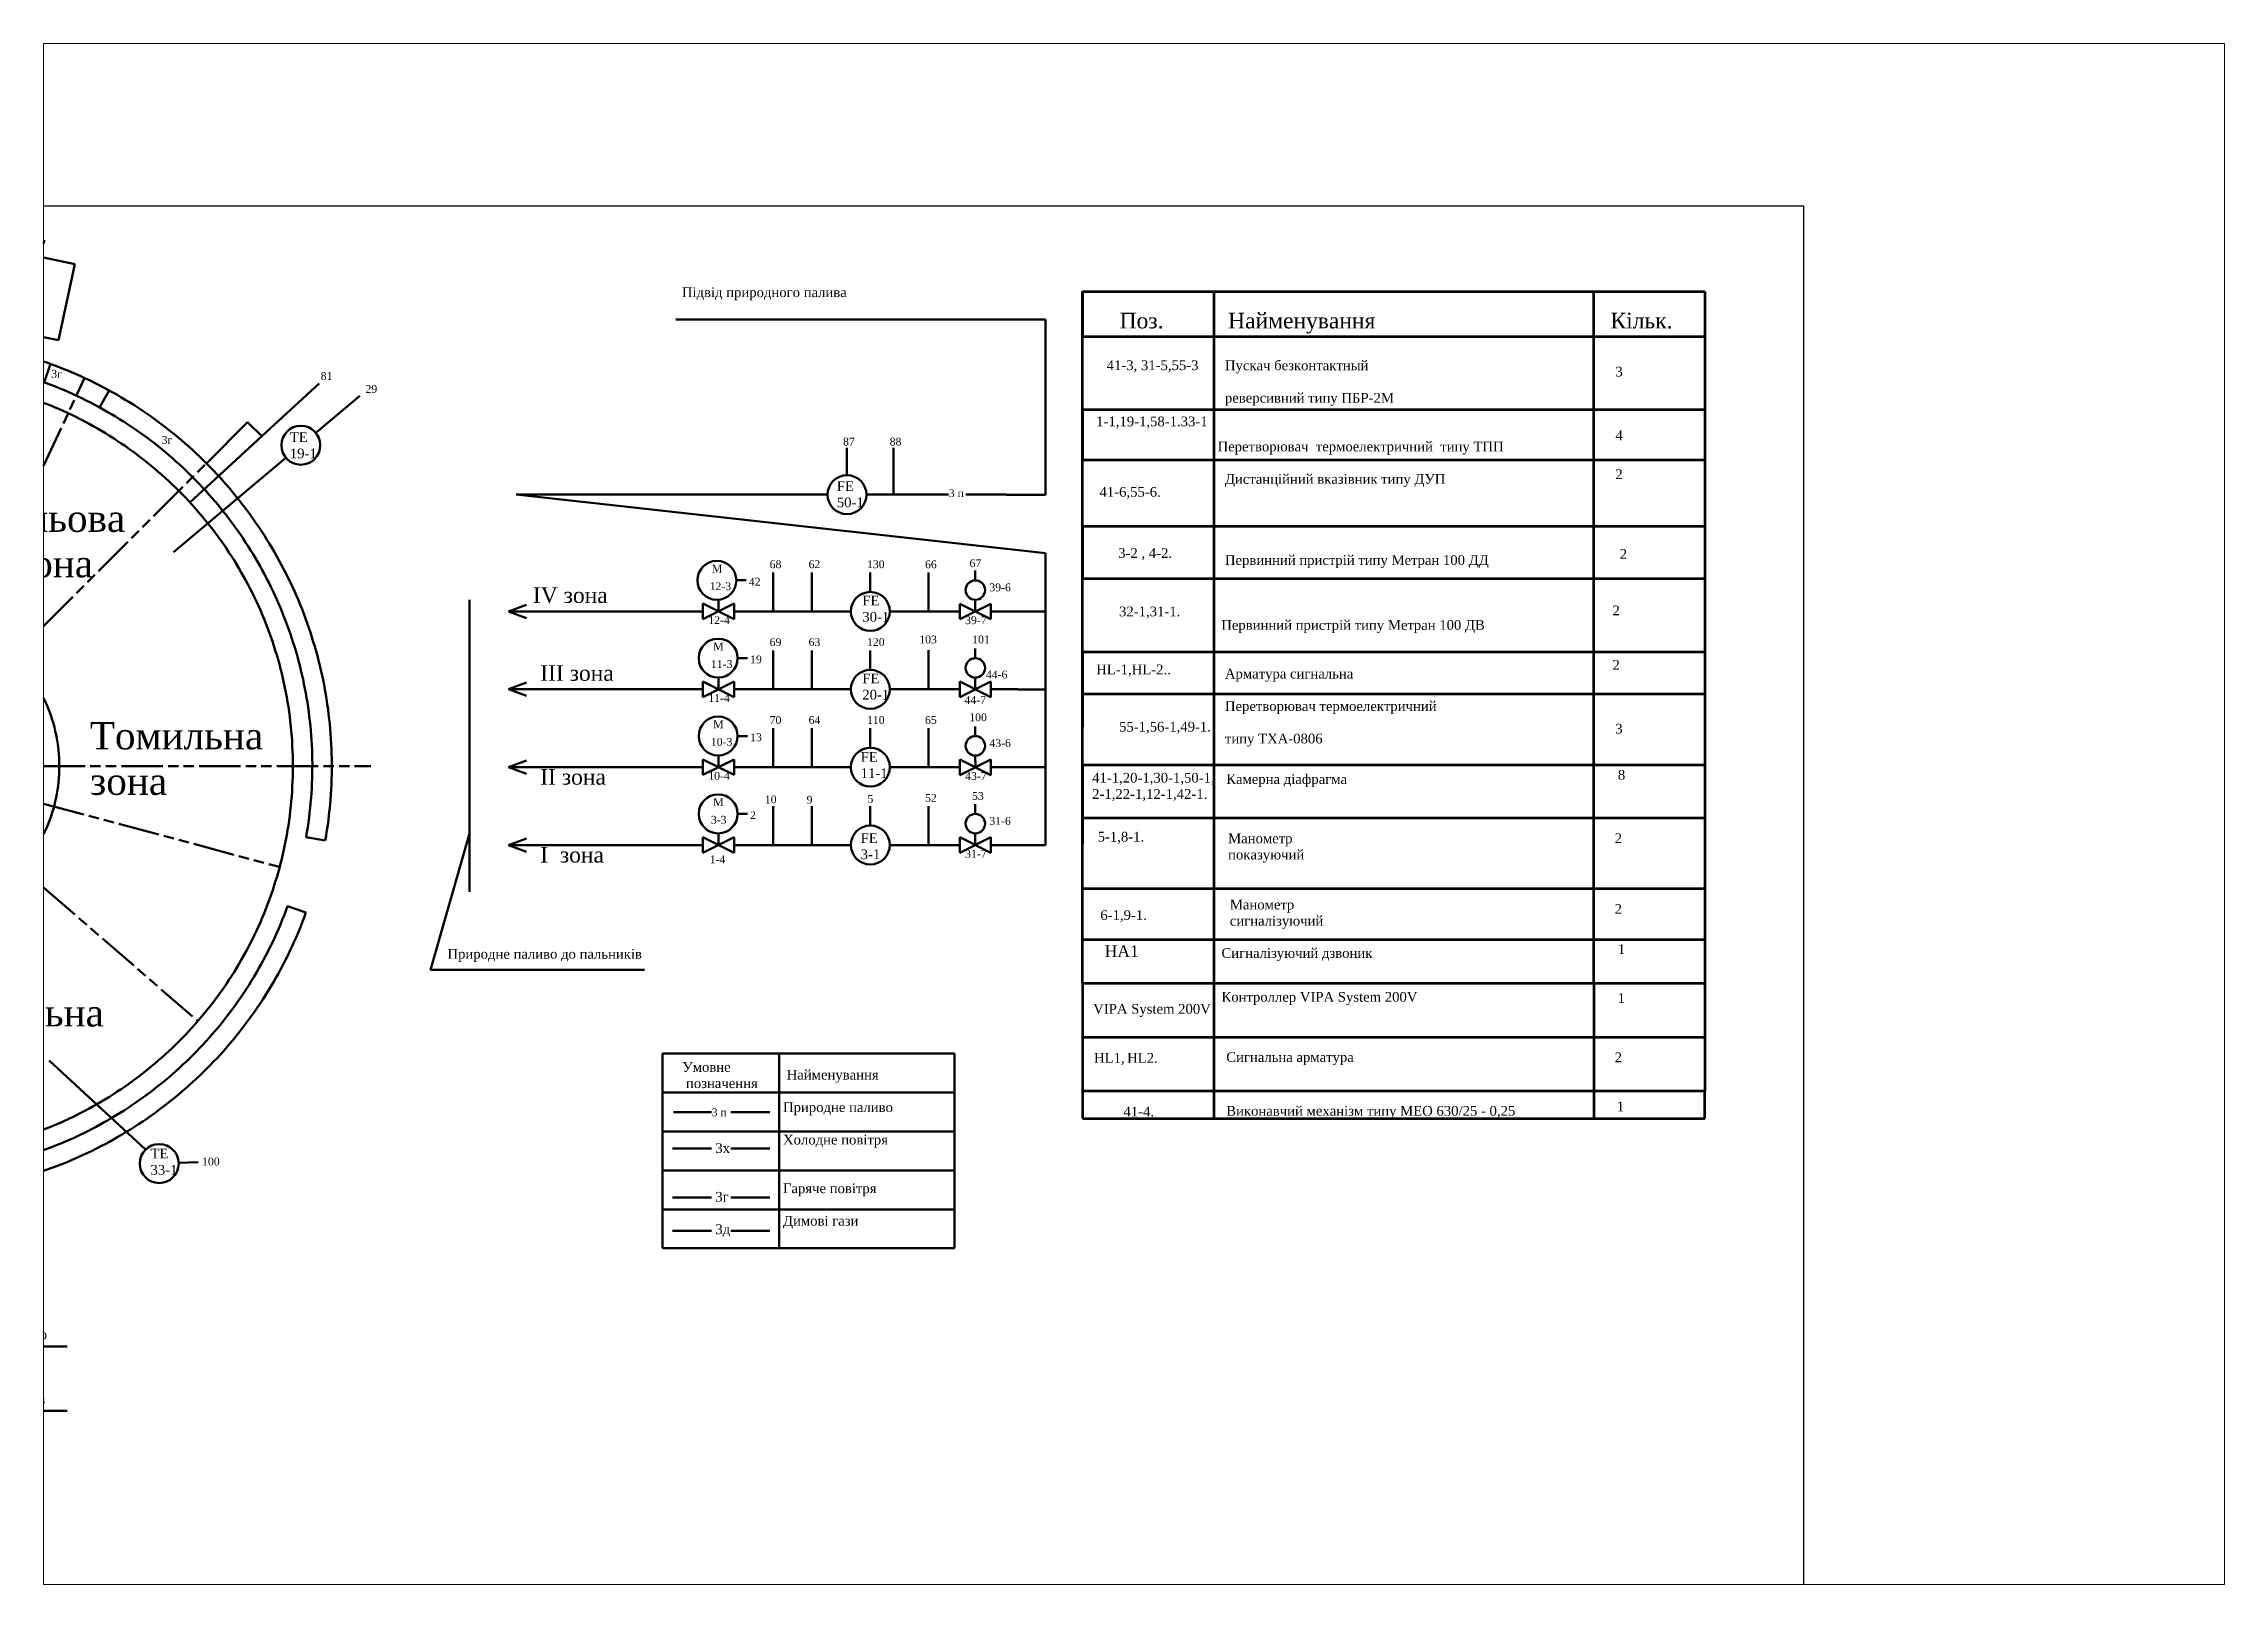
# Paper-space layout 'Лист1' of a CAD drawing. Header units: millimetres. Extents: x -1 to 840, y -1 to 593.
# The model-space entities are those that its viewports show. They can reach past a viewport. Long polylines and large blocks are cut down to what shows.
import ezdxf

# ---------------------------------------------------------------- set-up
doc = ezdxf.new("R2010")
doc.units = ezdxf.units.MM
doc.linetypes.add('ACAD_ISO09W100', pattern=[45, 24, -3, 6, -3, 6, -3])
for name, color, linetype in [('ВСЕ ЛИНИИ', 7, 'Continuous'), ('ВСЕ НАДПИСИ', 7, 'Continuous'), ('ТАБЛИЦИ', 7, 'Continuous')]:
    doc.layers.add(name, color=color, linetype=linetype)
doc.styles.get("Standard").update_dxf_attribs({"font": 'times.ttf'})

msp = doc.modelspace()

# ---------------------------------------------------------------- linework, layer by layer
at = {"color": 7, "lineweight": 30, "true_color": 0xffffff}
for p in [(0, 584), (816, 0)]:
    msp.add_line(p, (816, 584), dxfattribs=at)
at = {"layer": 'ВСЕ ЛИНИИ', "color": 7, "linetype": 'ACAD_ISO09W100', "lineweight": 50, "true_color": 0xffffff}
for q in [(364.03, 575.28), (374.29, 539.75), (405.58, 517.83), (447.8, 440.05), (403.38, 374.58), (424.39, 414.17)]:
    msp.add_line((327.8, 440.05), q, dxfattribs=at)
at = {"layer": 'ВСЕ ЛИНИИ', "color": 7, "lineweight": 50, "true_color": 0xffffff}
for p, q in [((352.19, 573.17), (371.75, 569.01)), ((371.75, 569.01), (367.59, 549.45)), ((621.17, 554.78), (526.17, 554.78)), ((621.17, 554.78), (592.44, 554.78)), ((621.17, 554.78), (621.17, 509.78)), ((367.59, 549.45), (357.81, 551.53)), ((365.53, 543.38), (363.9, 538.59)), ((419.86, 524.82), (434.57, 538.37)), ((380.58, 536.51), (378.1, 532.15)), ((445.04, 535.19), (433.7, 525.68)), ((405.58, 517.83), (416.19, 528.44)), ((416.19, 528.44), (419.86, 524.82)), ((419.86, 524.82), (401.36, 507.79)), ((570.17, 514.79), (570.17, 521.79)), ((582.17, 509.79), (582.17, 521.79)), ((426.04, 519.26), (397.1, 495.01)), ((565.17, 509.79), (485.17, 509.79)), ((485.17, 509.79), (621.17, 494.78)), ((575.17, 509.79), (582.17, 509.79)), ((596.22, 509.79), (575.17, 509.79)), ((611.17, 509.79), (600.69, 509.79)), ((621.17, 509.78), (611.17, 509.78)), ((621.17, 494.78), (621.17, 419.78)), ((621.17, 494.78), (621.17, 479.78)), ((541.75, 487.79), (544.25, 487.79)), ((551.17, 479.8), (551.17, 489.8)), ((561.17, 479.8), (561.17, 489.8)), ((576.17, 484.8), (576.17, 489.8)), ((591.08, 479.78), (591.08, 489.79)), ((603.15, 487.78), (603.15, 490.28)), ((473.17, 482.78), (473.17, 407.78)), ((537.17, 480.8), (537.17, 482.8)), ((603.15, 479.78), (603.15, 482.78)), ((483.17, 479.8), (487.87, 481.51)), ((513.17, 479.8), (483.17, 479.8)), ((483.17, 479.8), (487.87, 478.09)), ((533.17, 479.8), (513.17, 479.8)), ((533.17, 477.8), (533.17, 481.8)), ((533.17, 481.8), (541.17, 477.8)), ((541.17, 481.8), (533.17, 477.8)), ((533.17, 479.8), (533.17, 477.8)), ((537.17, 480.8), (537.17, 479.8)), ((541.17, 477.8), (541.17, 481.8)), ((541.17, 479.8), (541.17, 477.8)), ((541.17, 479.8), (571.17, 479.8)), ((561.17, 479.8), (551.17, 479.8)), ((599.15, 479.78), (581.17, 479.78)), ((599.15, 477.78), (599.15, 481.78)), ((599.15, 481.78), (607.15, 477.78)), ((607.15, 481.78), (599.15, 477.78)), ((607.15, 477.78), (607.15, 481.78)), ((621.17, 479.78), (607.15, 479.78)), ((621.17, 479.78), (621.17, 459.78)), ((542.08, 467.8), (544.58, 467.8)), ((551.17, 459.8), (551.17, 469.8)), ((561.17, 459.8), (561.17, 469.8)), ((576.17, 464.8), (576.17, 469.8)), ((591.08, 459.8), (591.08, 469.81)), ((603.15, 467.79), (603.15, 470.29)), ((483.17, 459.8), (487.87, 461.51)), ((513.17, 459.8), (483.17, 459.8)), ((483.17, 459.8), (487.87, 458.09)), ((533.17, 459.8), (513.17, 459.8)), ((533.17, 457.8), (533.17, 461.8)), ((533.17, 461.8), (541.17, 457.8)), ((541.17, 461.8), (533.17, 457.8)), ((533.17, 459.8), (533.17, 457.8)), ((537.17, 460.8), (537.17, 462.8)), ((537.17, 460.8), (537.17, 459.8)), ((541.17, 457.8), (541.17, 461.8)), ((541.17, 459.8), (541.17, 457.8)), ((541.17, 459.8), (551.17, 459.8)), ((561.17, 459.8), (551.17, 459.8)), ((566.17, 459.8), (561.17, 459.8)), ((566.17, 459.8), (571.17, 459.8)), ((599.15, 459.8), (581.17, 459.8)), ((599.15, 457.79), (599.15, 461.79)), ((599.15, 461.79), (607.15, 457.79)), ((607.15, 461.79), (599.15, 457.79)), ((603.15, 459.79), (603.15, 462.79)), ((607.15, 457.79), (607.15, 461.79)), ((614.17, 459.79), (607.15, 459.79)), ((621.17, 459.78), (614.17, 459.78)), ((551.17, 439.8), (551.17, 449.8)), ((561.17, 439.8), (561.17, 449.8)), ((576.17, 444.8), (576.17, 449.8)), ((591.08, 439.8), (591.08, 449.8)), ((603.15, 447.78), (603.15, 450.28)), ((537.17, 440.8), (537.17, 442.8)), ((542.08, 447.8), (544.58, 447.8)), ((603.16, 439.79), (603.15, 442.78)), ((483.17, 439.8), (487.87, 441.51)), ((513.17, 439.8), (483.17, 439.8)), ((483.17, 439.8), (487.87, 438.09)), ((533.17, 439.8), (513.17, 439.8)), ((533.17, 437.8), (533.17, 441.8)), ((533.17, 441.8), (541.17, 437.8)), ((541.17, 441.8), (533.17, 437.8)), ((533.17, 439.8), (533.17, 437.8)), ((537.17, 440.8), (537.17, 439.8)), ((541.17, 437.8), (541.17, 441.8)), ((541.17, 439.8), (541.17, 437.8)), ((541.17, 439.8), (551.17, 439.8)), ((561.17, 439.8), (551.17, 439.8)), ((566.17, 439.8), (561.17, 439.8)), ((566.17, 439.8), (571.17, 439.8)), ((599.15, 439.79), (581.17, 439.8)), ((599.15, 437.78), (599.15, 441.78)), ((599.15, 441.78), (607.15, 437.78)), ((607.15, 441.78), (599.15, 437.78)), ((603.16, 439.79), (603.14, 439.79)), ((607.15, 437.78), (607.15, 441.78)), ((614.17, 439.78), (607.15, 439.79)), ((621.17, 439.78), (614.17, 439.78)), ((542.08, 427.8), (544.58, 427.8)), ((551.17, 419.8), (551.17, 429.8)), ((561.17, 419.8), (561.17, 429.8)), ((576.17, 424.8), (576.17, 429.8)), ((591.08, 419.8), (591.08, 429.8)), ((603.15, 427.79), (603.15, 430.29)), ((436.13, 420.95), (431.21, 421.85)), ((473.17, 422.78), (463.17, 387.78)), ((473.17, 407.78), (473.17, 422.78)), ((483.17, 419.8), (487.87, 421.51)), ((533.17, 417.8), (533.17, 421.8)), ((533.17, 421.8), (541.17, 417.8)), ((541.17, 421.8), (533.17, 417.8)), ((537.17, 420.8), (537.17, 422.8)), ((537.17, 420.8), (537.17, 419.8)), ((541.17, 417.8), (541.17, 421.8)), ((599.15, 417.79), (599.15, 421.79)), ((599.15, 421.79), (607.15, 417.79)), ((607.15, 421.79), (599.15, 417.79)), ((603.15, 419.79), (603.15, 422.79)), ((607.15, 417.79), (607.15, 421.79)), ((513.17, 419.8), (483.17, 419.8)), ((483.17, 419.8), (487.87, 418.09)), ((533.17, 419.8), (513.17, 419.8)), ((533.17, 419.8), (533.17, 417.8)), ((541.17, 419.8), (541.17, 417.8)), ((541.17, 419.8), (551.17, 419.8)), ((561.17, 419.8), (551.17, 419.8)), ((566.17, 419.8), (561.17, 419.8)), ((566.17, 419.8), (571.17, 419.8)), ((599.15, 419.79), (581.17, 419.8)), ((614.17, 419.78), (607.15, 419.79)), ((621.17, 419.78), (614.17, 419.78)), ((431.17, 402.43), (426.46, 404.11)), ((473.17, 387.78), (463.17, 387.78)), ((473.17, 387.78), (518.17, 387.78)), ((389.99, 341.58), (365.21, 364.45)), ((522.79, 366.22), (522.79, 316.22)), ((597.79, 366.22), (522.79, 366.22)), ((552.79, 316.22), (552.79, 366.22)), ((597.79, 316.22), (597.79, 366.22)), ((522.79, 356.22), (597.79, 356.22)), ((525.6, 351.22), (535.37, 351.22)), ((540.35, 351.22), (550.35, 351.22)), ((522.79, 346.22), (597.79, 346.22)), ((535.37, 341.84), (525.37, 341.84)), ((540.35, 341.84), (550.35, 341.84)), ((398.46, 338.14), (403.46, 338.3)), ((522.79, 336.22), (597.79, 336.22)), ((522.79, 326.22), (597.79, 326.22)), ((535.37, 329.26), (525.37, 329.26)), ((540.35, 329.26), (550.35, 329.26)), ((535.37, 320.7), (525.37, 320.7)), ((540.35, 320.7), (550.35, 320.7)), ((522.79, 316.22), (597.79, 316.22)), ((334.86, 291.03), (369.86, 291.03)), ((334.86, 274.5), (369.86, 274.5))]:
    msp.add_line(p, q, dxfattribs=at)
for centre, radius in [((327.8, 440.05), 100), ((429.86, 522.48), 5), ((570.17, 509.79), 5), ((536.75, 487.79), 5), ((603.15, 485.28), 2.5), ((576.17, 479.8), 5), ((327.8, 440.05), 40), ((537.08, 467.8), 5), ((603.15, 465.29), 2.5), ((576.17, 459.8), 5), ((537.08, 447.8), 5), ((576.17, 439.8), 5), ((603.15, 445.28), 2.5), ((537.08, 427.8), 5), ((603.15, 425.29), 2.5), ((576.17, 419.8), 5), ((393.47, 337.99), 5)]:
    msp.add_circle(centre, radius, dxfattribs=at)
for radius, start, end in [(110, 350, 75.147), (105, 350.0183, 75.0769), (105, 254.9231, 339.9817), (110, 254.853, 340)]:
    msp.add_arc((327.8, 440.05), radius, start, end, dxfattribs=at)
at = {"layer": 'ТАБЛИЦИ', "color": 7, "lineweight": 70, "true_color": 0xffffff}
for p, q in [((630.7, 561.99), (790.58, 561.99)), ((630.7, 384.29), (630.7, 561.99)), ((630.7, 561.99), (630.7, 550.44)), ((664.43, 561.99), (664.43, 420)), ((762.08, 384.29), (762.08, 561.99)), ((790.58, 561.99), (790.58, 384.29)), ((630.7, 550.44), (790.58, 550.44)), ((790.58, 550.44), (790.58, 531.54)), ((790.58, 531.54), (630.7, 531.54)), ((630.7, 531.54), (630.7, 518.74)), ((630.7, 518.74), (790.58, 518.74)), ((790.58, 518.74), (790.58, 507.6)), ((790.58, 507.6), (790.58, 501.6)), ((790.58, 501.6), (630.7, 501.6)), ((630.7, 501.6), (630.7, 488.25)), ((630.7, 488.25), (790.58, 488.25)), ((790.58, 488.25), (790.58, 477.91)), ((790.58, 477.91), (790.58, 469.36)), ((790.58, 469.36), (630.7, 469.36)), ((630.7, 469.36), (630.7, 450.16)), ((630.7, 458.65), (790.58, 458.65)), ((790.58, 450.16), (790.58, 440.31)), ((790.58, 440.31), (630.7, 440.31)), ((630.7, 440.31), (630.7, 420)), ((630.7, 426.76), (790.58, 426.76)), ((664.43, 420), (664.43, 395.55)), ((790.58, 420), (790.58, 408.72)), ((630.7, 408.61), (790.58, 408.61)), ((630.7, 395.55), (790.58, 395.55)), ((664.43, 395.55), (664.43, 384.29)), ((630.7, 384.29), (790.58, 384.29)), ((630.7, 384.29), (630.7, 356.67)), ((664.43, 384.29), (664.43, 370.48)), ((762.08, 384.29), (762.08, 370.48)), ((790.58, 384.29), (790.58, 370.48)), ((630.7, 370.48), (790.58, 370.48)), ((664.43, 370.48), (664.43, 356.67)), ((762.08, 370.48), (762.08, 356.67)), ((790.58, 370.48), (790.58, 356.67)), ((630.7, 356.67), (790.58, 356.67)), ((630.7, 356.67), (630.7, 349.57)), ((664.43, 356.67), (664.43, 349.57)), ((762.08, 356.67), (762.08, 349.57)), ((790.58, 349.57), (790.58, 356.67)), ((630.7, 349.57), (790.58, 349.57))]:
    msp.add_line(p, q, dxfattribs=at)

# ---------------------------------------------------------------- texts
at = {"layer": 'ВСЕ НАДПИСИ', "color": 7, "lineweight": 20, "true_color": 0xffffff}
for s, height, p in [(' 41-3, 31-5,55-3', 2.5, (635.95, 541.78)), ('81', 2, (434.96, 539.27)), ('               29', 2, (435.14, 535.93)), ('               3 п', 2, (585, 509.19)), ('                                     нульова', 7, (250.93, 500.23)), ('                                        зона', 7, (250.93, 488.56)), (' 3-2 , 4-2.', 2.5, (638.91, 493.54)), (' М            ', 2, (534.71, 489.78)), ('42', 2, (544.95, 486.45)), ('12-3', 2, (534.88, 485.27)), ('39-6                   ', 2, (606.74, 484.98)), ('12-4                    ', 2, (534.54, 476.56)), ('39-7                    ', 2, (600.52, 476.54)), ('32-1,31-1.', 2.5, (640.08, 478.54)), (' М            ', 2, (535.04, 469.8)), ('       103            ', 2, (583.46, 471.6)), ('       101           ', 2, (597.06, 471.62)), ('11-3', 2, (535.21, 465.29)), ('19', 2, (545.28, 466.47)), ('44-6                    ', 2, (605.86, 462.6)), ('11-4                    ', 2, (534.54, 456.56)), ('44-7                    ', 2, (600.36, 456.03)), ('Томильна', 7, (375.64, 444.36)), (' М            ', 2, (535.04, 449.8)), ('13', 2, (545.28, 446.47)), ('      100           ', 2, (597.06, 451.61)), ('55-1,56-1,49-1.', 2.5, (640.08, 448.94)), ('10-3', 2, (535.21, 445.29)), ('43-6                    ', 2, (606.75, 444.97)), ('зона', 7, (375.69, 432.69)), ('10-4', 2, (534.54, 436.56)), ('43-7                    ', 2, (600.53, 436.53)), (' М            ', 2, (535.04, 429.8)), ('                        10', 2, (530.94, 430.53)), ('                        9', 2, (541.68, 430.44)), ('3-3', 2, (535.21, 425.29)), ('2', 2, (545.28, 426.47)), ('31-6                   ', 2, (606.74, 424.99)), ('               1-4', 2, (523.56, 415.12)), ('31-7                    ', 2, (600.52, 416.55)), ('HA1', 3, (636.37, 391.03)), ('Зварювальна', 7, (320.96, 373.19)), ('VIPA System 200V', 2.5, (633.44, 376.48)), ('  HL1,', 2.5, (631.75, 363.89)), ('   HL2.', 2.5, (639.33, 363.89)), ('Сигнальна арматура', 2.5, (667.62, 364.08)), ('               3 п', 2, (524.06, 350.14)), ('  41-4.', 2.5, (639.33, 350.09)), ('Виконавчий механізм типу МЕО 630/25 - 0,25', 2.5, (667.62, 350.28))]:
    msp.add_text(s, height=height, dxfattribs=at).set_placement(p)
at = {"layer": 'ВСЕ НАДПИСИ', "color": 7, "lineweight": 20, "true_color": 0xffffff, "attachment_point": 1}
for s, width, heights, insert, char_height in [('{\\fTimes New Roman|b0|i0|c204|p18;Підвід природного палива }', 110.7399, [0], (527.75, 563.03), 2.5), ('\\P    Поз.           Найменування                                        Кільк.', 150, [0], (634.17, 563.16), 4), (' \\P{\\fTimes New Roman|b0|i0|c204|p18;  Пускач безконтактный\\P\\P  реверсивний типу ПБР}-2{\\fTimes New Roman|b0|i0|c204|p18;М\\P \\P  \\PПеретворювач  термоелектричний  типу ТПП\\P\\P  Дистанційний вказівник типу ДУП \\P\\P\\P   \\P\\P  Первинний пристрій типу Метран }100 {\\fTimes New Roman|b0|i0|c204|p18;ДД\\P\\P\\P  \\P Первинний пристрій типу Метран }100 {\\fTimes New Roman|b0|i0|c204|p18;ДВ\\P\\P     }\\P  {\\fTimes New Roman|b0|i0|c204|p18;Арматура сигнальна\\P\\P  Перетворювач термоелектричний \\P\\P  типу ТХА}-0806\\P\\P\\P \\P   ', 100, [0], (665.39, 548.42), 2.5), ('{\\fTimes New Roman|b0|i0|c204|p18;3г}', 8.0496, [0], (365.72, 541.84), 2), ('{\\fTimes New Roman|b0|i0|c204|p18;3}', 0.5983, [0], (767.61, 542.65), 2.5), ('1-1{\\fTimes New Roman|b0|i0|c204|p18;,19-1,58-1.33-1}', 0.4052, [0], (634.2, 529.85), 2.5), ('{\\fTimes New Roman|b0|i0|c204|p18;3г}', 8.0496, [0], (394.08, 524.83), 2), ('{\\fTimes New Roman|b0|i0|c0|p18;TE\\P19-\\fTimes New Roman|b0|i0|c204|p18;1}', 8.2172, [0], (427.03, 525.8), 2.5), ('{\\fTimes New Roman|b0|i0|c204|p18;\\P\\P               87}', 16.3046, [0], (557.83, 531.08), 2), ('{\\fTimes New Roman|b0|i0|c204|p18;\\P\\P               88}', 16.3046, [0], (569.83, 531.08), 2), ('{\\fTimes New Roman|b0|i0|c204|p18;4}', 0.5983, [0], (767.61, 526.27), 2.5), ('{\\fTimes New Roman|b0|i0|c204|p18;2}', 0.5983, [0], (767.61, 516.3), 2.5), ('{\\fTimes New Roman|b0|i0|c0|p18;FE\\P50-\\fTimes New Roman|b0|i0|c204|p18;1}', 7.6562, [0], (567.56, 513.22), 2.5), ('{\\fTimes New Roman|b0|i0|c204|p18;41-6,55}-{\\fTimes New Roman|b0|i0|c204|p18;6.}', 0.2106, [0], (635.06, 511.76), 2.5), ('67', 9.3445, [0], (601.66, 493.18), 2), ('2', 0.6267, [0], (768.7, 495.81), 2.5), ('68', 9.3445, [0], (550.31, 492.91), 2), ('62', 9.3445, [0], (560.31, 492.91), 2), ('130', 9.3445, [0], (575.31, 492.91), 2), ('66', 9.3445, [0], (590.22, 492.89), 2), ('  {\\H2.6667x;    \\fTimes New Roman|b0|i0|c0|p18; IV \\fTimes New Roman|b0|i0|c204|p18;зона\\P    \\P\\P       \\fTimes New Roman|b0|i0|c0|p18;III \\fTimes New Roman|b0|i0|c204|p18;зона\\P\\P      \\P\\P       \\fTimes New Roman|b0|i0|c0|p18;II \\fTimes New Roman|b0|i0|c204|p18;зона\\P\\P  \\P       \\fTimes New Roman|b0|i0|c0|p18;I  \\fTimes New Roman|b0|i0|c204|p18;зона }', 40.3858, [0], (480.81, 485.98), 1.5), ('{\\fTimes New Roman|b0|i0|c0|p18;FE \\fTimes New Roman|b0|i0|c204|p18;30\\fTimes New Roman|b0|i0|c0|p18;-\\fTimes New Roman|b0|i0|c204|p18;1}', 6.7836, [0], (574.11, 483.84), 2.5), ('2', 1.2361, [0], (766.86, 481.31), 2.5), ('69', 9.3445, [0], (550.31, 472.91), 2), ('63', 9.3445, [0], (560.31, 472.91), 2), ('120', 9.3445, [0], (575.31, 472.91), 2), ('2', 1.2361, [0], (766.86, 467.34), 2.5), ('{\\fTimes New Roman|b0|i0|c0|p18;FE 20-\\fTimes New Roman|b0|i0|c204|p18;1}', 6.7836, [0], (574.11, 463.84), 2.5), ('70', 9.3445, [0], (550.31, 452.91), 2), ('64', 9.3445, [0], (560.31, 452.91), 2), ('110', 9.3445, [0], (575.31, 452.91), 2), ('65', 9.3445, [0], (590.22, 452.91), 2), ('3', 3.1522, [0], (767.57, 450.93), 2.5), ('{\\fTimes New Roman|b0|i0|c204|p18;\\P\\fTimes New Roman|b0|i0|c0|p18;\\P\\P\\P\\PFE\\P11-\\fTimes New Roman|b0|i0|c204|p18;1\\fTimes New Roman|b0|i0|c0|p18;\\P\\P\\P\\PFE\\P\\fTimes New Roman|b0|i0|c204|p18;3-1}', 7.5391, [0], (573.69, 464.51), 2.5), ('41-1,20-1,30-1,50-1,^J2-1,22-1,12-1,42-1.', 0.5529, [0], (633.17, 438.33), 2.5), ('{\\fTimes New Roman|b0|i0|c204|p18;8}', 0.3091, [2.63], (768.24, 439.07), 2.5), ('5', 2.5, [0], (575.44, 432.66), 2), ('52', 9.3445, [0], (590.22, 432.91), 2), ('53', 9.3445, [0], (602.29, 433.39), 2), ('5-1,8-1{\\fTimes New Roman|b0|i0|c204|p18;.}', 1.8269, [0], (634.58, 423.19), 2.5), ('Манометр показуючий', 0.5685, [0], (668.1, 422.76), 2.5), ('{\\fTimes New Roman|b0|i0|c204|p18;2}', 0.4294, [0], (767.41, 422.8), 2.5), ('Манометр сигналізуючий', 0.1141, [0], (668.54, 405.76), 2.5), ('{\\fTimes New Roman|b0|i0|c204|p18;2}', 0.4294, [0], (767.41, 404.65), 2.5), ('6-1,9-1.', 1.9768, [0], (635.27, 403.06), 2.5), ('{\\fTimes New Roman|b0|i0|c204|p18;Природне паливо до пальників}', 60.469, [0], (467.53, 393.09), 2.5), ('{\\fTimes New Roman|b0|i0|c204|p18;1}', 0.3091, [4.26], (768.24, 394.31), 2.5), ('{\\fTimes New Roman|b0|i0|c204|p18;1}', 1.3294, [0], (768.17, 381.75), 2.5), ('{\\fTimes New Roman|b0|i0|c204|p18;2}', 0.4294, [0], (767.41, 366.52), 2.5), ('{\\fTimes New Roman|b0|i0|c204|p18;    Умовне\\P     позначення\\P\\P\\P\\P             3\\fTimes New Roman|b0|i0|c0|p18;x\\P\\P\\P             3\\fTimes New Roman|b0|i0|c204|p18;г\\P\\P             3д\\fTimes New Roman|b0|i0|c0|p18;              }', 30, [0], (524.09, 364.04), 2.5), ('\\P  Найменування\\P\\P Природне паливо\\P\\P Холодне повітря\\P\\P\\P Гаряче повітря\\P\\P Димові гази ', 45, [0], (552.79, 366.22), 2.5), ('1', 0.4294, [0], (767.95, 353.89), 2.5), ('TE\\P{\\fTimes New Roman|b0|i0|c204|p18;33-}1', 9.5483, [0], (391.23, 341.8), 2.5), ('1{\\fTimes New Roman|b0|i0|c204|p18;00}', 4.7204, [0], (404.48, 339.5), 2), ('{\\fTimes New Roman|b0|i0|c204|p18;Гаряче повітря до\\P\\P\\P\\Pзонних пальників}', 38.2735, [0], (335.89, 295.35), 2.5)]:
    msp.add_mtext_dynamic_manual_height_columns(s, width=width, gutter_width=12.5, heights=heights, dxfattribs=dict(at, insert=insert, char_height=char_height))
at = {"layer": 'ВСЕ НАДПИСИ', "color": 7, "lineweight": 70, "true_color": 0xffffff, "insert": (445.7, 507.23), "char_height": 7, "width": 182.2682, "attachment_point": 1}
msp.add_mtext('{\\fTimes New Roman|b0|i0|c204|p18;                                              \\P \\P\\P\\P                                                                             \\P\\P                          }', dxfattribs=at)
at = {"layer": 'ВСЕ НАДПИСИ', "color": 7, "lineweight": 20, "true_color": 0xffffff, "char_height": 2.5, "attachment_point": 1}
for s, insert in [('HL-1,HL-2{\\fTimes New Roman|b0|i0|c204|p18;.}.', (634.2, 466.15)), ('Камерна діафрагма', (667.6, 437.99)), ('Сигналізуючий дзвоник', (666.4, 393.32)), ('{\\fTimes New Roman|b0|i0|c204|p18;Контроллер }VIPA System 200V', (666.4, 382.05))]:
    msp.add_mtext(s, dxfattribs=dict(at, insert=insert))

psp = doc.layouts.new('Лист1')

# ---------------------------------------------------------------- viewports
at = {"layer": '0'}
psp.add_viewport(center=(419.71, 296.21), size=(841, 594), view_center_point=(643.92, 427.77), view_height=395.7346, dxfattribs=at)

doc.saveas('drawing.dxf')
